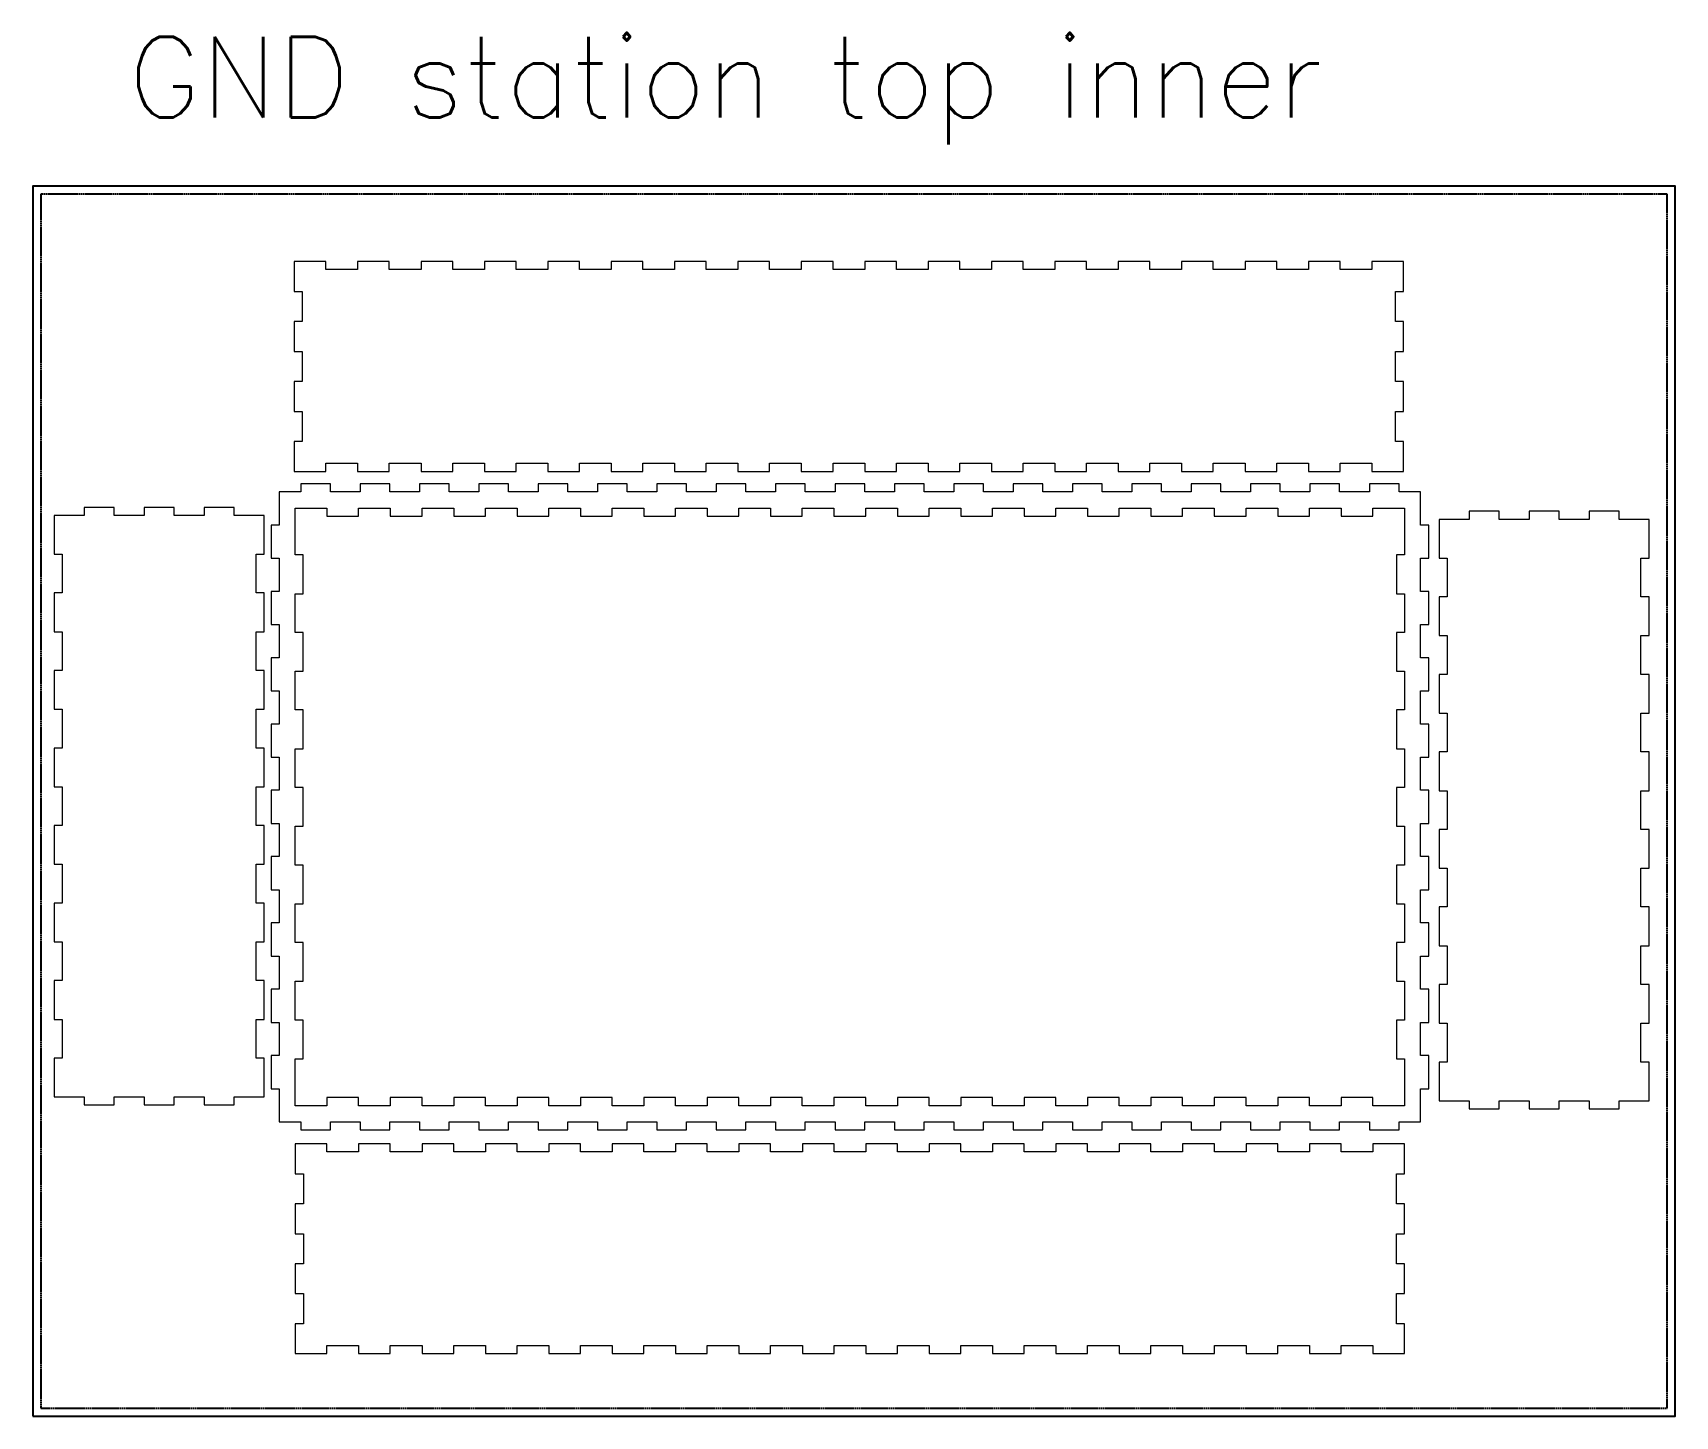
# Model space of a CAD drawing. Header units: millimetres. Extents: x 0 to 610, y 0 to 514.
import ezdxf

# ---------------------------------------------------------------- set-up
doc = ezdxf.new("R2010")
doc.units = ezdxf.units.MM
doc.header["$LTSCALE"] = 0.05
doc.linetypes.add('Dotted', pattern=[15, 12, -3])
doc.layers.get('0').update_dxf_attribs({"plot": 0})
doc.layers.add('CUT', color=1, linetype='Continuous', lineweight=0)
doc.styles.add('Annotative', font='simplex.shx')

# ---------------------------------------------------------------- blocks, each defined once
blk = doc.blocks.new('top_inner')
blk.add_lwpolyline([(636, 11.14), (633, 11.14), (633, 22.29), (636, 22.29), (636, 33.43), (633, 33.43), (633, 44.57), (636, 44.57), (636, 55.71), (633, 55.71), (633, 66.86), (636, 66.86), (636, 78), (624.23, 78), (624.23, 75), (612.46, 75), (612.46, 78), (600.69, 78), (600.69, 75), (588.91, 75), (588.91, 78), (577.14, 78), (577.14, 75), (565.37, 75), (565.37, 78), (553.6, 78), (553.6, 75), (541.83, 75), (541.83, 78), (530.06, 78), (530.06, 75), (518.29, 75), (518.29, 78), (506.51, 78), (506.51, 75), (494.74, 75), (494.74, 78), (482.97, 78), (482.97, 75), (471.2, 75), (471.2, 78), (459.43, 78), (459.43, 75), (447.66, 75), (447.66, 78), (435.89, 78), (435.89, 75), (424.11, 75), (424.11, 78), (412.34, 78), (412.34, 75), (400.57, 75), (400.57, 78), (388.8, 78), (388.8, 75), (377.03, 75), (377.03, 78), (365.26, 78), (365.26, 75), (353.49, 75), (353.49, 78), (341.71, 78), (341.71, 75), (329.94, 75), (329.94, 78), (318.17, 78), (318.17, 75), (306.4, 75), (306.4, 78), (294.63, 78), (294.63, 75), (282.86, 75), (282.86, 78), (271.09, 78), (271.09, 75), (259.31, 75), (259.31, 78), (247.54, 78), (247.54, 75), (235.77, 75), (235.77, 78), (224, 78), (224, 66.86), (227, 66.86), (227, 55.71), (224, 55.71), (224, 44.57), (227, 44.57), (227, 33.43), (224, 33.43), (224, 22.29), (227, 22.29), (227, 11.14), (224, 11.14), (224, 0), (235.77, 0), (235.77, 3), (247.54, 3), (247.54, 0), (259.31, 0), (259.31, 3), (271.09, 3), (271.09, 0), (282.86, 0), (282.86, 3), (294.63, 3), (294.63, 0), (306.4, 0), (306.4, 3), (318.17, 3), (318.17, 0), (329.94, 0), (329.94, 3), (341.71, 3), (341.71, 0), (353.49, 0), (353.49, 3), (365.26, 3), (365.26, 0), (377.03, 0), (377.03, 3), (388.8, 3), (388.8, 0), (400.57, 0), (400.57, 3), (412.34, 3), (412.34, 0), (424.11, 0), (424.11, 3), (435.89, 3), (435.89, 0), (447.66, 0), (447.66, 3), (459.43, 3), (459.43, 0), (471.2, 0), (471.2, 3), (482.97, 3), (482.97, 0), (494.74, 0), (494.74, 3), (506.51, 3), (506.51, 0), (518.29, 0), (518.29, 3), (530.06, 3), (530.06, 0), (541.83, 0), (541.83, 3), (553.6, 3), (553.6, 0), (565.37, 0), (565.37, 3), (577.14, 3), (577.14, 0), (588.91, 0), (588.91, 3), (600.69, 3), (600.69, 0), (612.46, 0), (612.46, 3), (624.23, 3), (624.23, 0), (636, 0)], close=True)
blk = doc.blocks.new('bottom_inner')
blk.add_lwpolyline([(-636, 22.29), (-633, 22.29), (-633, 11.14), (-636, 11.14), (-636, 0), (-624.23, 0), (-624.23, 3), (-612.46, 3), (-612.46, 0), (-600.69, 0), (-600.69, 3), (-588.91, 3), (-588.91, 0), (-577.14, 0), (-577.14, 3), (-565.37, 3), (-565.37, 0), (-553.6, 0), (-553.6, 3), (-541.83, 3), (-541.83, 0), (-530.06, 0), (-530.06, 3), (-518.29, 3), (-518.29, 0), (-506.51, 0), (-506.51, 3), (-494.74, 3), (-494.74, 0), (-482.97, 0), (-482.97, 3), (-471.2, 3), (-471.2, 0), (-459.43, 0), (-459.43, 3), (-447.66, 3), (-447.66, 0), (-435.89, 0), (-435.89, 3), (-424.11, 3), (-424.11, 0), (-412.34, 0), (-412.34, 3), (-400.57, 3), (-400.57, 0), (-388.8, 0), (-388.8, 3), (-377.03, 3), (-377.03, 0), (-365.26, 0), (-365.26, 3), (-353.49, 3), (-353.49, 0), (-341.71, 0), (-341.71, 3), (-329.94, 3), (-329.94, 0), (-318.17, 0), (-318.17, 3), (-306.4, 3), (-306.4, 0), (-294.63, 0), (-294.63, 3), (-282.86, 3), (-282.86, 0), (-271.09, 0), (-271.09, 3), (-259.31, 3), (-259.31, 0), (-247.54, 0), (-247.54, 3), (-235.77, 3), (-235.77, 0), (-224, 0), (-224, 11.14), (-227, 11.14), (-227, 22.29), (-224, 22.29), (-224, 33.43), (-227, 33.43), (-227, 44.57), (-224, 44.57), (-224, 55.71), (-227, 55.71), (-227, 66.86), (-224, 66.86), (-224, 78), (-235.77, 78), (-235.77, 75), (-247.54, 75), (-247.54, 78), (-259.31, 78), (-259.31, 75), (-271.09, 75), (-271.09, 78), (-282.86, 78), (-282.86, 75), (-294.63, 75), (-294.63, 78), (-306.4, 78), (-306.4, 75), (-318.17, 75), (-318.17, 78), (-329.94, 78), (-329.94, 75), (-341.71, 75), (-341.71, 78), (-353.49, 78), (-353.49, 75), (-365.26, 75), (-365.26, 78), (-377.03, 78), (-377.03, 75), (-388.8, 75), (-388.8, 78), (-400.57, 78), (-400.57, 75), (-412.34, 75), (-412.34, 78), (-424.11, 78), (-424.11, 75), (-435.89, 75), (-435.89, 78), (-447.66, 78), (-447.66, 75), (-459.43, 75), (-459.43, 78), (-471.2, 78), (-471.2, 75), (-482.97, 75), (-482.97, 78), (-494.74, 78), (-494.74, 75), (-506.51, 75), (-506.51, 78), (-518.29, 78), (-518.29, 75), (-530.06, 75), (-530.06, 78), (-541.83, 78), (-541.83, 75), (-553.6, 75), (-553.6, 78), (-565.37, 78), (-565.37, 75), (-577.14, 75), (-577.14, 78), (-588.91, 78), (-588.91, 75), (-600.69, 75), (-600.69, 78), (-612.46, 78), (-612.46, 75), (-624.23, 75), (-624.23, 78), (-636, 78), (-636, 66.86), (-633, 66.86), (-633, 55.71), (-636, 55.71), (-636, 44.57), (-633, 44.57), (-633, 33.43), (-636, 33.43)], close=True)
blk = doc.blocks.new('front')
for points in [[(-215, 224.68), (-218, 224.68), (-218, 237), (-226.03, 237), (-226.03, 240), (-237.05, 240), (-237.05, 237), (-248.08, 237), (-248.08, 240), (-259.1, 240), (-259.1, 237), (-270.13, 237), (-270.13, 240), (-281.15, 240), (-281.15, 237), (-292.18, 237), (-292.18, 240), (-303.21, 240), (-303.21, 237), (-314.23, 237), (-314.23, 240), (-325.26, 240), (-325.26, 237), (-336.28, 237), (-336.28, 240), (-347.31, 240), (-347.31, 237), (-358.33, 237), (-358.33, 240), (-369.36, 240), (-369.36, 237), (-380.38, 237), (-380.38, 240), (-391.41, 240), (-391.41, 237), (-402.44, 237), (-402.44, 240), (-413.46, 240), (-413.46, 237), (-424.49, 237), (-424.49, 240), (-435.51, 240), (-435.51, 237), (-446.54, 237), (-446.54, 240), (-457.56, 240), (-457.56, 237), (-468.59, 237), (-468.59, 240), (-479.62, 240), (-479.62, 237), (-490.64, 237), (-490.64, 240), (-501.67, 240), (-501.67, 237), (-512.69, 237), (-512.69, 240), (-523.72, 240), (-523.72, 237), (-534.74, 237), (-534.74, 240), (-545.77, 240), (-545.77, 237), (-556.79, 237), (-556.79, 240), (-567.82, 240), (-567.82, 237), (-578.85, 237), (-578.85, 240), (-589.87, 240), (-589.87, 237), (-600.9, 237), (-600.9, 240), (-611.92, 240), (-611.92, 237), (-622.95, 237), (-622.95, 240), (-633.97, 240), (-633.97, 237), (-642, 237), (-642, 224.68), (-645, 224.68), (-645, 212.37), (-642, 212.37), (-642, 200.05), (-645, 200.05), (-645, 187.74), (-642, 187.74), (-642, 175.42), (-645, 175.42), (-645, 163.11), (-642, 163.11), (-642, 150.79), (-645, 150.79), (-645, 138.47), (-642, 138.47), (-642, 126.16), (-645, 126.16), (-645, 113.84), (-642, 113.84), (-642, 101.53), (-645, 101.53), (-645, 89.21), (-642, 89.21), (-642, 76.89), (-645, 76.89), (-645, 64.58), (-642, 64.58), (-642, 52.26), (-645, 52.26), (-645, 39.95), (-642, 39.95), (-642, 27.63), (-645, 27.63), (-645, 15.32), (-642, 15.32), (-642, 3), (-633.97, 3), (-633.97, 0), (-622.95, 0), (-622.95, 3), (-611.92, 3), (-611.92, 0), (-600.9, 0), (-600.9, 3), (-589.87, 3), (-589.87, 0), (-578.85, 0), (-578.85, 3), (-567.82, 3), (-567.82, 0), (-556.79, 0), (-556.79, 3), (-545.77, 3), (-545.77, 0), (-534.74, 0), (-534.74, 3), (-523.72, 3), (-523.72, 0), (-512.69, 0), (-512.69, 3), (-501.67, 3), (-501.67, 0), (-490.64, 0), (-490.64, 3), (-479.62, 3), (-479.62, 0), (-468.59, 0), (-468.59, 3), (-457.56, 3), (-457.56, 0), (-446.54, 0), (-446.54, 3), (-435.51, 3), (-435.51, 0), (-424.49, 0), (-424.49, 3), (-413.46, 3), (-413.46, 0), (-402.44, 0), (-402.44, 3), (-391.41, 3), (-391.41, 0), (-380.38, 0), (-380.38, 3), (-369.36, 3), (-369.36, 0), (-358.33, 0), (-358.33, 3), (-347.31, 3), (-347.31, 0), (-336.28, 0), (-336.28, 3), (-325.26, 3), (-325.26, 0), (-314.23, 0), (-314.23, 3), (-303.21, 3), (-303.21, 0), (-292.18, 0), (-292.18, 3), (-281.15, 3), (-281.15, 0), (-270.13, 0), (-270.13, 3), (-259.1, 3), (-259.1, 0), (-248.08, 0), (-248.08, 3), (-237.05, 3), (-237.05, 0), (-226.03, 0), (-226.03, 3), (-218, 3), (-218, 15.32), (-215, 15.32), (-215, 27.63), (-218, 27.63), (-218, 39.95), (-215, 39.95), (-215, 52.26), (-218, 52.26), (-218, 64.58), (-215, 64.58), (-215, 76.89), (-218, 76.89), (-218, 89.21), (-215, 89.21), (-215, 101.53), (-218, 101.53), (-218, 113.84), (-215, 113.84), (-215, 126.16), (-218, 126.16), (-218, 138.47), (-215, 138.47), (-215, 150.79), (-218, 150.79), (-218, 163.11), (-215, 163.11), (-215, 175.42), (-218, 175.42), (-218, 187.74), (-215, 187.74), (-215, 200.05), (-218, 200.05), (-218, 212.37), (-215, 212.37)], [(-224, 26.4), (-224, 12), (-224, 9), (-235.77, 9), (-235.77, 12), (-247.54, 12), (-247.54, 9), (-259.31, 9), (-259.31, 12), (-271.09, 12), (-271.09, 9), (-282.86, 9), (-282.86, 12), (-294.63, 12), (-294.63, 9), (-306.4, 9), (-306.4, 12), (-318.17, 12), (-318.17, 9), (-329.94, 9), (-329.94, 12), (-341.71, 12), (-341.71, 9), (-353.49, 9), (-353.49, 12), (-365.26, 12), (-365.26, 9), (-377.03, 9), (-377.03, 12), (-388.8, 12), (-388.8, 9), (-400.57, 9), (-400.57, 12), (-412.34, 12), (-412.34, 9), (-424.11, 9), (-424.11, 12), (-435.89, 12), (-435.89, 9), (-447.66, 9), (-447.66, 12), (-459.43, 12), (-459.43, 9), (-471.2, 9), (-471.2, 12), (-482.97, 12), (-482.97, 9), (-494.74, 9), (-494.74, 12), (-506.51, 12), (-506.51, 9), (-518.29, 9), (-518.29, 12), (-530.06, 12), (-530.06, 9), (-541.83, 9), (-541.83, 12), (-553.6, 12), (-553.6, 9), (-565.37, 9), (-565.37, 12), (-577.14, 12), (-577.14, 9), (-588.91, 9), (-588.91, 12), (-600.69, 12), (-600.69, 9), (-612.46, 9), (-612.46, 12), (-624.23, 12), (-624.23, 9), (-636, 9), (-636, 26.4), (-633, 26.4), (-633, 40.8), (-636, 40.8), (-636, 55.2), (-633, 55.2), (-633, 69.6), (-636, 69.6), (-636, 84), (-633, 84), (-633, 98.4), (-636, 98.4), (-636, 112.8), (-633, 112.8), (-633, 127.2), (-636, 127.2), (-636, 141.6), (-633, 141.6), (-633, 156), (-636, 156), (-636, 170.4), (-633, 170.4), (-633, 184.8), (-636, 184.8), (-636, 199.2), (-633, 199.2), (-633, 213.6), (-636, 213.6), (-636, 228), (-636, 231), (-624.23, 231), (-624.23, 228), (-612.46, 228), (-612.46, 231), (-600.69, 231), (-600.69, 228), (-588.91, 228), (-588.91, 231), (-577.14, 231), (-577.14, 228), (-565.37, 228), (-565.37, 231), (-553.6, 231), (-553.6, 228), (-541.83, 228), (-541.83, 231), (-530.06, 231), (-530.06, 228), (-518.29, 228), (-518.29, 231), (-506.51, 231), (-506.51, 228), (-494.74, 228), (-494.74, 231), (-482.97, 231), (-482.97, 228), (-471.2, 228), (-471.2, 231), (-459.43, 231), (-459.43, 228), (-447.66, 228), (-447.66, 231), (-435.89, 231), (-435.89, 228), (-424.11, 228), (-424.11, 231), (-412.34, 231), (-412.34, 228), (-400.57, 228), (-400.57, 231), (-388.8, 231), (-388.8, 228), (-377.03, 228), (-377.03, 231), (-365.26, 231), (-365.26, 228), (-353.49, 228), (-353.49, 231), (-341.71, 231), (-341.71, 228), (-329.94, 228), (-329.94, 231), (-318.17, 231), (-318.17, 228), (-306.4, 228), (-306.4, 231), (-294.63, 231), (-294.63, 228), (-282.86, 228), (-282.86, 231), (-271.09, 231), (-271.09, 228), (-259.31, 228), (-259.31, 231), (-247.54, 231), (-247.54, 228), (-235.77, 228), (-235.77, 231), (-224, 231), (-224, 213.6), (-227, 213.6), (-227, 199.2), (-224, 199.2), (-224, 184.8), (-227, 184.8), (-227, 170.4), (-224, 170.4), (-224, 156), (-227, 156), (-227, 141.6), (-224, 141.6), (-224, 127.2), (-227, 127.2), (-227, 112.8), (-224, 112.8), (-224, 98.4), (-227, 98.4), (-227, 84), (-224, 84), (-224, 69.6), (-227, 69.6), (-227, 55.2), (-224, 55.2), (-224, 40.8), (-227, 40.8), (-227, 26.4)]]:
    blk.add_lwpolyline(points, close=True)
blk = doc.blocks.new('right_inner_v2')
blk.add_lwpolyline([(-11.14, 9), (-11.14, 12), (0, 12), (0, 26.4), (-3, 26.4), (-3, 40.8), (0, 40.8), (0, 55.2), (-3, 55.2), (-3, 69.6), (0, 69.6), (0, 84), (-3, 84), (-3, 98.4), (0, 98.4), (0, 112.8), (-3, 112.8), (-3, 127.2), (0, 127.2), (0, 141.6), (-3, 141.6), (-3, 156), (0, 156), (0, 170.4), (-3, 170.4), (-3, 184.8), (0, 184.8), (0, 199.2), (-3, 199.2), (-3, 213.6), (0, 213.6), (0, 228), (-11.14, 228), (-11.14, 231), (-22.29, 231), (-22.29, 228), (-33.43, 228), (-33.43, 231), (-44.57, 231), (-44.57, 228), (-55.71, 228), (-55.71, 231), (-66.86, 231), (-66.86, 228), (-78, 228), (-78, 213.6), (-75, 213.6), (-75, 199.2), (-78, 199.2), (-78, 184.8), (-75, 184.8), (-75, 170.4), (-78, 170.4), (-78, 156), (-75, 156), (-75, 141.6), (-78, 141.6), (-78, 127.2), (-75, 127.2), (-75, 112.8), (-78, 112.8), (-78, 98.4), (-75, 98.4), (-75, 84), (-78, 84), (-78, 69.6), (-75, 69.6), (-75, 55.2), (-78, 55.2), (-78, 40.8), (-75, 40.8), (-75, 26.4), (-78, 26.4), (-78, 12), (-66.86, 12), (-66.86, 9), (-55.71, 9), (-55.71, 12), (-44.57, 12), (-44.57, 9), (-33.43, 9), (-33.43, 12), (-22.29, 12), (-22.29, 9)], close=True)
blk = doc.blocks.new('left_inner_v2')
blk.add_lwpolyline([(11.14, 12), (11.14, 9), (22.29, 9), (22.29, 12), (33.43, 12), (33.43, 9), (44.57, 9), (44.57, 12), (55.71, 12), (55.71, 9), (66.86, 9), (66.86, 12), (78, 12), (78, 26.4), (75, 26.4), (75, 40.8), (78, 40.8), (78, 55.2), (75, 55.2), (75, 69.6), (78, 69.6), (78, 84), (75, 84), (75, 98.4), (78, 98.4), (78, 112.8), (75, 112.8), (75, 127.2), (78, 127.2), (78, 141.6), (75, 141.6), (75, 156), (78, 156), (78, 170.4), (75, 170.4), (75, 184.8), (78, 184.8), (78, 199.2), (75, 199.2), (75, 213.6), (78, 213.6), (78, 228), (66.86, 228), (66.86, 231), (55.71, 231), (55.71, 228), (44.57, 228), (44.57, 231), (33.43, 231), (33.43, 228), (22.29, 228), (22.29, 231), (11.14, 231), (11.14, 228), (0, 228), (0, 213.6), (3, 213.6), (3, 199.2), (0, 199.2), (0, 184.8), (3, 184.8), (3, 170.4), (0, 170.4), (0, 156), (3, 156), (3, 141.6), (0, 141.6), (0, 127.2), (3, 127.2), (3, 112.8), (0, 112.8), (0, 98.4), (3, 98.4), (3, 84), (0, 84), (0, 69.6), (3, 69.6), (3, 55.2), (0, 55.2), (0, 40.8), (3, 40.8), (3, 26.4), (0, 26.4), (0, 12)], close=True)

msp = doc.modelspace()

# ---------------------------------------------------------------- linework, layer by layer
msp.add_lwpolyline([(0, 0), (610, 0), (610, 457), (0, 457)], close=True)
at = {"linetype": 'Dotted'}
msp.add_lwpolyline([(3, 3), (607, 3), (607, 454), (3, 454)], close=True, dxfattribs=at)

# ---------------------------------------------------------------- block references
at = {"layer": 'CUT'}
for name, p in [('top_inner', (-126.91, 350.98)), ('front', (733.46, 106.34)), ('left_inner_v2', (7.89, 106.62))]:
    msp.add_blockref(name, p, dxfattribs=at)
at = {"layer": 'CUT', "rotation": 180}
for name, p in [('right_inner_v2', (522.3, 345.17)), ('bottom_inner', (-126.53, 101.22))]:
    msp.add_blockref(name, p, dxfattribs=at)

# ---------------------------------------------------------------- texts
at = {"insert": (35.42, 512.48), "char_height": 30, "attachment_point": 1, "style": 'Annotative'}
msp.add_mtext_dynamic_manual_height_columns('GND station top inner', width=555.802, gutter_width=5, heights=[47.86], dxfattribs=at)

doc.saveas('drawing.dxf')
